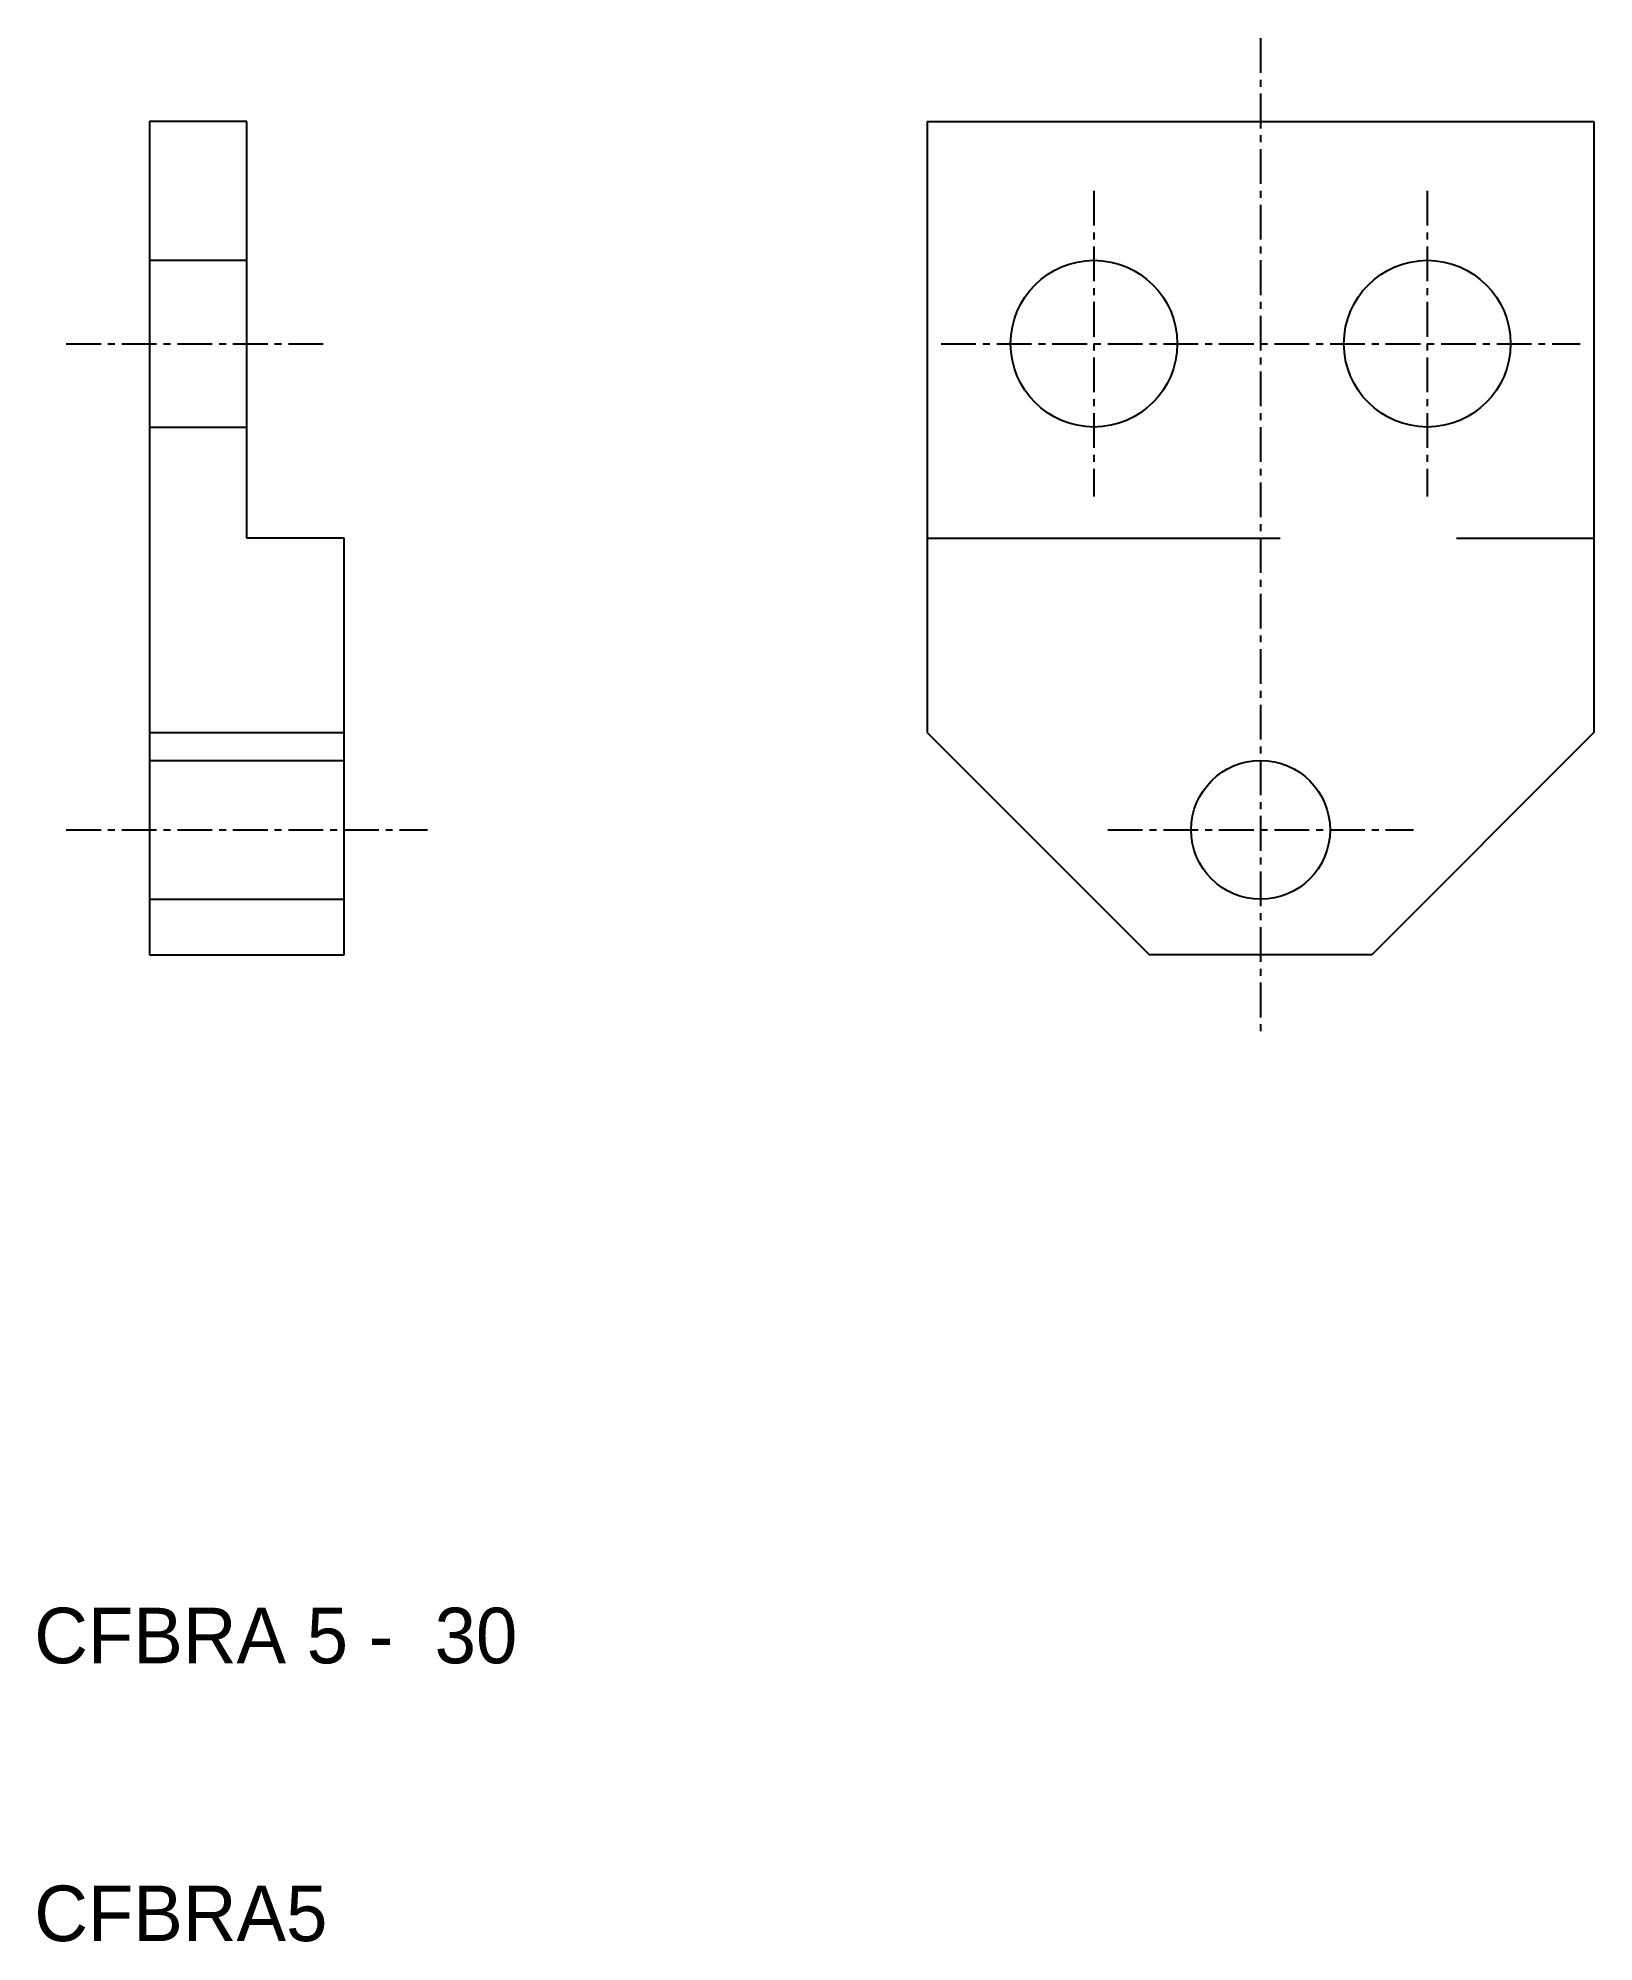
# Model space of a CAD drawing. Extents: x 133.6 to 189.6, y 88.7 to 157.2.
import ezdxf

# ---------------------------------------------------------------- set-up
doc = ezdxf.new("R2010")
doc.units = 0
doc.linetypes.add('CENTER', pattern=[2, 1.25, -0.25, 0.25, -0.25])
doc.linetypes.add('DASHED', pattern=[19.05, 12.7, -6.35])
doc.layers.get('0').update_dxf_attribs({"linetype": 'CONTINUOUS'})
doc.layers.add('CENTER', color=1, linetype='CENTER')

msp = doc.modelspace()

# ---------------------------------------------------------------- linework, layer by layer
for p, q in [((137.642, 154.212), (137.642, 124.212)), ((141.142, 154.212), (137.642, 154.212)), ((141.142, 139.212), (141.142, 154.212)), ((165.642, 154.212), (189.642, 154.212)), ((165.642, 154.212), (165.642, 132.212)), ((189.642, 154.212), (189.642, 132.212)), ((144.642, 139.212), (141.142, 139.212)), ((144.642, 124.212), (144.642, 139.212)), ((137.642, 132.212), (144.642, 132.212)), ((165.642, 132.212), (173.642, 124.212)), ((189.642, 132.212), (181.642, 124.212)), ((137.642, 124.212), (144.642, 124.212)), ((181.642, 124.212), (173.642, 124.212))]:
    msp.add_line(p, q)
at = {"color": 3, "linetype": 'DASHED'}
for p, q in [((137.642, 149.212), (141.142, 149.212)), ((137.642, 143.212), (141.142, 143.212)), ((137.642, 131.212), (144.642, 131.212)), ((137.642, 126.212), (144.642, 126.212))]:
    msp.add_line(p, q, dxfattribs=at)
at = {"color": 0, "linetype": 'DASHED'}
msp.add_line((165.642, 139.212), (189.642, 139.212), dxfattribs=at)
for centre, radius in [((171.642, 146.212), 3), ((183.642, 146.212), 3), ((177.642, 128.712), 2.5)]:
    msp.add_circle(centre, radius)
at = {"layer": 'CENTER', "color": 1, "linetype": 'CENTER'}
for p, q in [((177.642, 157.212), (177.642, 121.212)), ((171.642, 151.712), (171.642, 140.712)), ((183.642, 151.712), (183.642, 140.712)), ((134.642, 146.212), (144.142, 146.212)), ((166.142, 146.212), (189.142, 146.212)), ((134.642, 128.712), (147.642, 128.712)), ((172.142, 128.712), (183.142, 128.712))]:
    msp.add_line(p, q, dxfattribs=at)

# ---------------------------------------------------------------- texts
for s, p in [('CFBRA 5 -  30', (133.49, 98.712)), ('CFBRA5', (133.49, 88.712))]:
    msp.add_text(s, height=2).set_placement(p)

doc.saveas('drawing.dxf')
